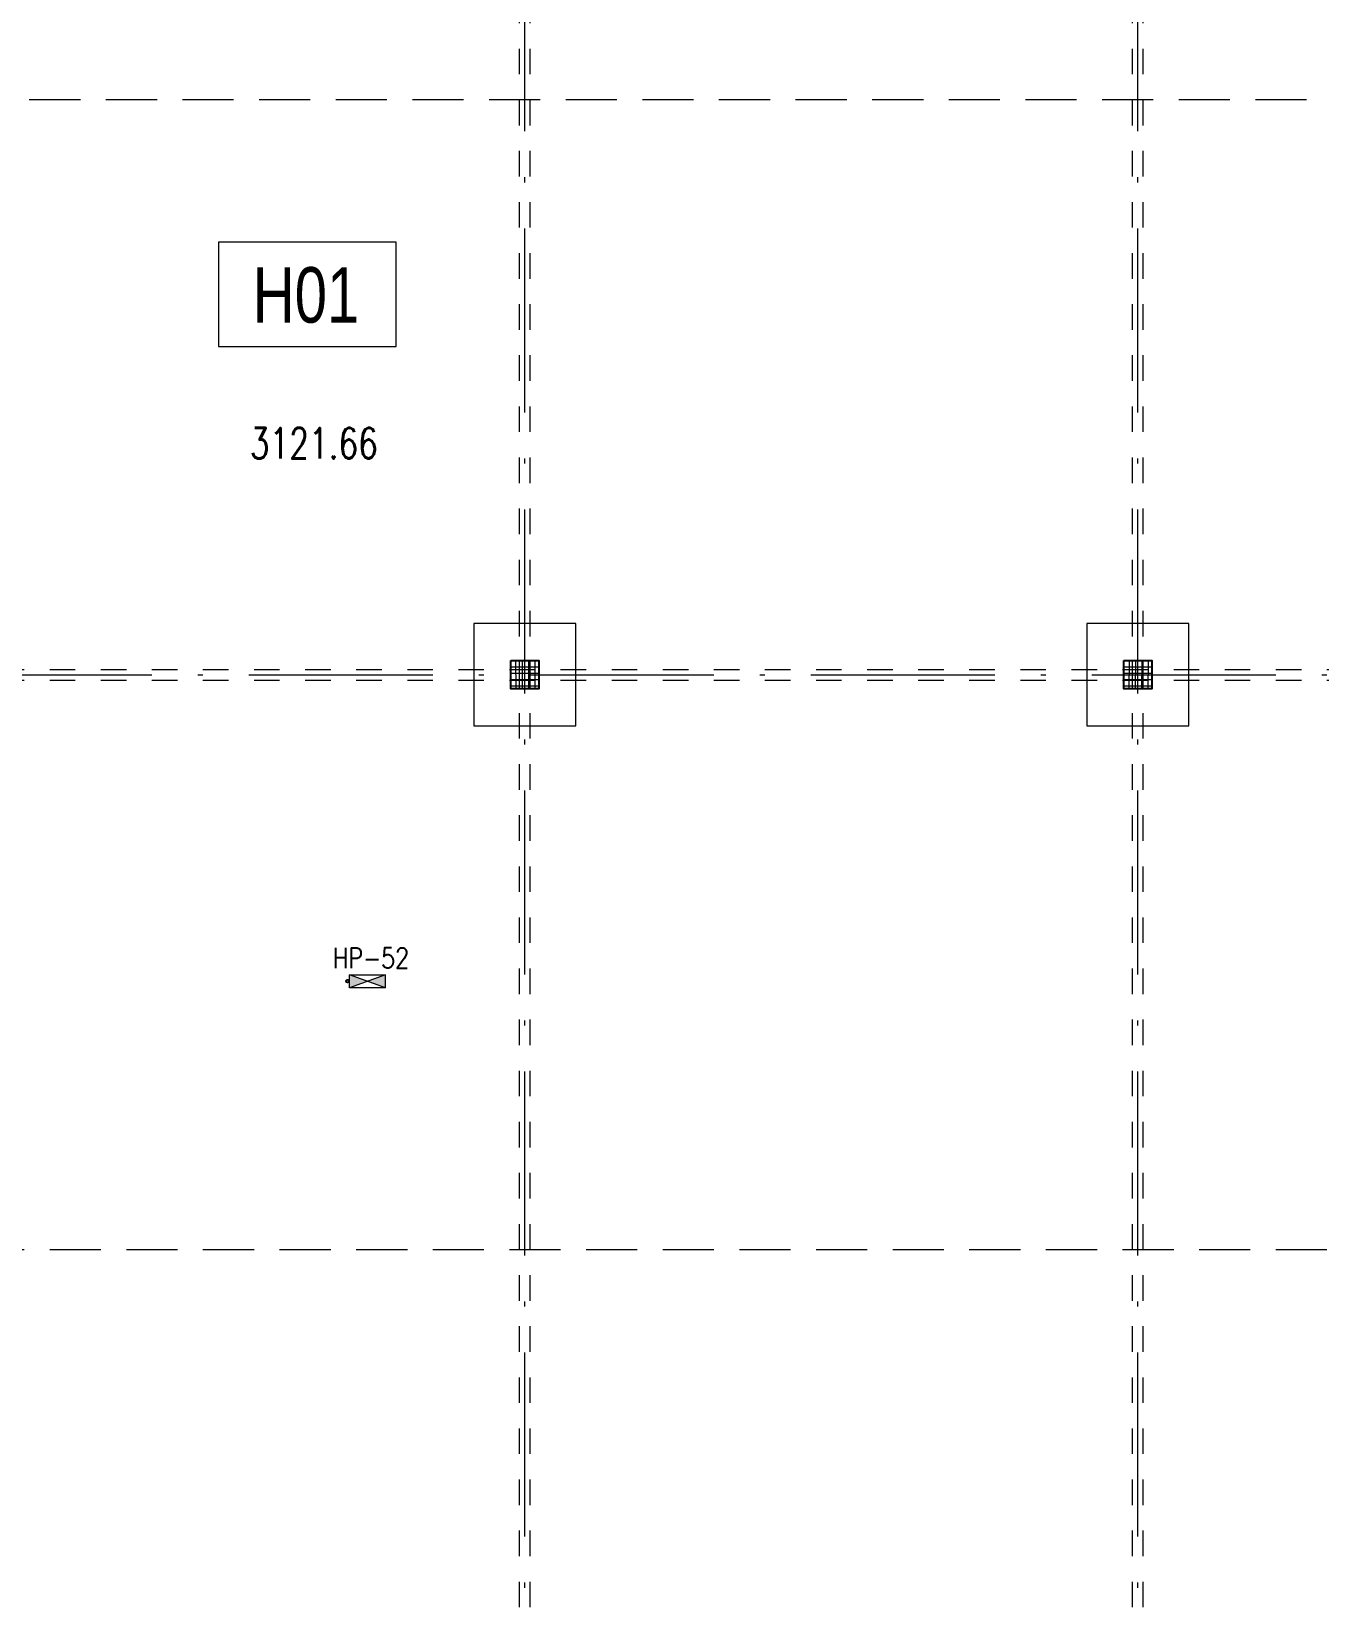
# Model space of a CAD drawing. Extents: x 6529560 to 6558080, y 5579316 to 5588131.
# Drawn here: x 6543591.62 to 6543616.84, y 5579522.64 to 5579553.31 of the extents above; entities that cross this region are included whole.
import ezdxf

# ---------------------------------------------------------------- set-up
doc = ezdxf.new("R2010")
doc.units = 0
doc.header["$MEASUREMENT"] = 0
for name, pattern in [('0.5_0.5', [1, 0.5, -0.5]), ('1$0$0$5', [1.5, 1, -0.5]), ('ACAD_ISO10W100', [18, 12, -3, 0, -3]), ('GR_SOLID', [0])]:
    doc.linetypes.add(name, pattern=pattern)
doc.layers.get('Defpoints').update_dxf_attribs({"linetype": 'CONTINUOUS'})
for name, color, linetype, lineweight in [('_AS_hydrantowa_opis', 7, 'CONTINUOUS', 25), ('_AS_hydrantowa_szafki', 240, 'CONTINUOUS', 25), ('_AS_WH_hydrant', 1, 'CONTINUOUS', 15), ('arch_fundamenty na rzucie', 3, 'CONTINUOUS', 15), ('arch_opisy', 20, 'CONTINUOUS', 13), ('arch_osie', 181, 'CONTINUOUS', 5), ('arch_slupy wypelnienie', 9, 'CONTINUOUS', 13), ('arch_słupy', 8, 'CONTINUOUS', 25), ('arch_zadaszenie kratownica', 94, 'CONTINUOUS', 15), ('arch_zadaszenie krawedzie', 12, 'CONTINUOUS', 18), ('AUSSENMASSE_N3', 7, 'GR_SOLID', 18)]:
    doc.layers.add(name, color=color, linetype=linetype, lineweight=lineweight)
doc.styles.add('KA_opisy_pionów', font='romans.shx', dxfattribs={"width": 0.8})
doc.styles.get("Standard").update_dxf_attribs({"font": 'arial.ttf', "width": 0.75})
doc.styles.add('styl1', font='romans.shx', dxfattribs={"width": 0.75})
pattern_1 = [(270, (-171.38733, 0), (0.125, 0), []), (0, (-171.38733, 0), (0, 0.125), [])]

# ---------------------------------------------------------------- blocks, each defined once
blk = doc.blocks.new('A$C6D4A2805')
at = {"layer": '_AS_WH_hydrant'}
h = blk.add_hatch(color=1, dxfattribs=at)
h.dxf.hatch_style = 1
h.paths.add_polyline_path([(350, -125), (700, 0), (700, -250)])
h.paths.add_polyline_path([(0, 0), (350, -125), (0, -250)])
at = {"layer": '_AS_hydrantowa_szafki'}
blk.add_circle((743, -125), 26, dxfattribs=at)
at = {"layer": '_AS_WH_hydrant'}
for p, q in [((0, -250), (700, 0)), ((0, 0), (700, 0)), ((0, 0), (700, -250)), ((0, 0), (0, -250)), ((700, 0), (700, -250)), ((700, -250), (0, -250))]:
    blk.add_line(p, q, dxfattribs=at)

msp = doc.modelspace()

# ---------------------------------------------------------------- hatches: boundary and pattern name
at = {"layer": 'arch_slupy wypelnienie'}
h = msp.add_hatch(dxfattribs=at)
h.set_pattern_fill('ANSI37', color=256, angle=225)
h.set_pattern_definition(pattern_1)
h.paths.add_polyline_path([(6543601.0065, 5579540.9952), (6543601.5565, 5579540.9951), (6543601.5564, 5579540.4451), (6543601.0064, 5579540.4452)])
h = msp.add_hatch(dxfattribs=at)
h.set_pattern_fill('ANSI37', color=256, angle=225)
h.set_pattern_definition(pattern_1)
h.paths.add_polyline_path([(6543613.0065, 5579540.9952), (6543613.5565, 5579540.9951), (6543613.5564, 5579540.4451), (6543613.0064, 5579540.4452)])

# ---------------------------------------------------------------- linework, layer by layer
at = {"layer": 'arch_fundamenty na rzucie', "extrusion": (4.9484e-09, 8.02145e-10, 1)}
for points in [[(6543602.2816, 5579541.72), (6543600.2816, 5579541.7202), (6543600.2814, 5579539.7202), (6543602.2814, 5579539.72)], [(6543614.2816, 5579541.72), (6543612.2816, 5579541.7202), (6543612.2814, 5579539.7202), (6543614.2814, 5579539.72)]]:
    msp.add_lwpolyline(points, close=True, dxfattribs=at)
at = {"layer": 'arch_opisy'}
msp.add_lwpolyline([(6543595.2861, 5579547.1436), (6543598.7606, 5579547.1436), (6543598.7606, 5579549.1842), (6543595.2861, 5579549.1842)], close=True, dxfattribs=at)
at = {"layer": 'arch_osie', "linetype": 'ACAD_ISO10W100', "ltscale": 0.3, "extrusion": (-4.94832e-09, -8.0265e-10, 1)}
for points in [[(6543601.2822, 5579501.8539), (6543601.2822, 5579613.5652)], [(6543613.2822, 5579501.8539), (6543613.2822, 5579613.5652)], [(6543507.8822, 5579540.7202), (6543634.6822, 5579540.7202)]]:
    msp.add_lwpolyline(points, dxfattribs=at)
at = {"layer": 'arch_słupy', "extrusion": (4.9484e-09, 8.02145e-10, 1)}
for points in [[(6543601.0065, 5579540.9952), (6543601.5565, 5579540.9951), (6543601.5564, 5579540.4451), (6543601.0064, 5579540.4452), (6543601.0065, 5579540.9952)], [(6543613.0065, 5579540.9952), (6543613.5565, 5579540.9951), (6543613.5564, 5579540.4451), (6543613.0064, 5579540.4452), (6543613.0065, 5579540.9952)]]:
    msp.add_lwpolyline(points, dxfattribs=at)
at = {"layer": 'arch_zadaszenie kratownica', "linetype": '0.5_0.5'}
for points in [[(6543601.1772, 5579518.4701), (6543601.1772, 5579608.5202)], [(6543601.3872, 5579518.4701), (6543601.3872, 5579608.5202)], [(6543613.1772, 5579518.4701), (6543613.1772, 5579608.5202)], [(6543613.3872, 5579518.4701), (6543613.3872, 5579608.5202)], [(6543516.9822, 5579540.8252), (6543625.5822, 5579540.8252)], [(6543516.9822, 5579540.6152), (6543625.5822, 5579540.6152)]]:
    msp.add_lwpolyline(points, dxfattribs=at)
at = {"layer": 'arch_zadaszenie krawedzie', "linetype": '1$0$0$5'}
for points in [[(6543625.5822, 5579551.9702), (6543516.9822, 5579551.9695)], [(6543516.9822, 5579529.4692), (6543625.5822, 5579529.4692)]]:
    msp.add_lwpolyline(points, dxfattribs=at)

# ---------------------------------------------------------------- block references
at = {"layer": '_AS_WH_hydrant', "xscale": 0.001000000005999, "yscale": 0.001000000005999, "zscale": 0.001000000005999, "rotation": 180}
msp.add_blockref('A$C6D4A2805', (6543598.5519, 5579534.5951, 20.3835), dxfattribs=at)

# ---------------------------------------------------------------- texts
at = {"layer": '_AS_hydrantowa_opis', "insert": (6543597.523, 5579535.376, 34.2631), "char_height": 0.4, "width": 16.561067, "attachment_point": 1, "style": 'KA_opisy_pionów'}
msp.add_mtext('HP-52', dxfattribs=at)
at = {"layer": 'AUSSENMASSE_N3', "color": 7, "width": 0.75}
msp.add_text('H01', height=1.08594, dxfattribs=at).set_placement((6543595.955, 5579547.6093, 0.0369))
at = {"layer": 'Defpoints', "insert": (6543595.8988, 5579545.549, -6.5405), "char_height": 0.6, "attachment_point": 1, "style": 'styl1'}
msp.add_mtext_dynamic_manual_height_columns('3121.66', width=1.902558, gutter_width=12.5, heights=[0], dxfattribs=at)

doc.saveas('drawing.dxf')
